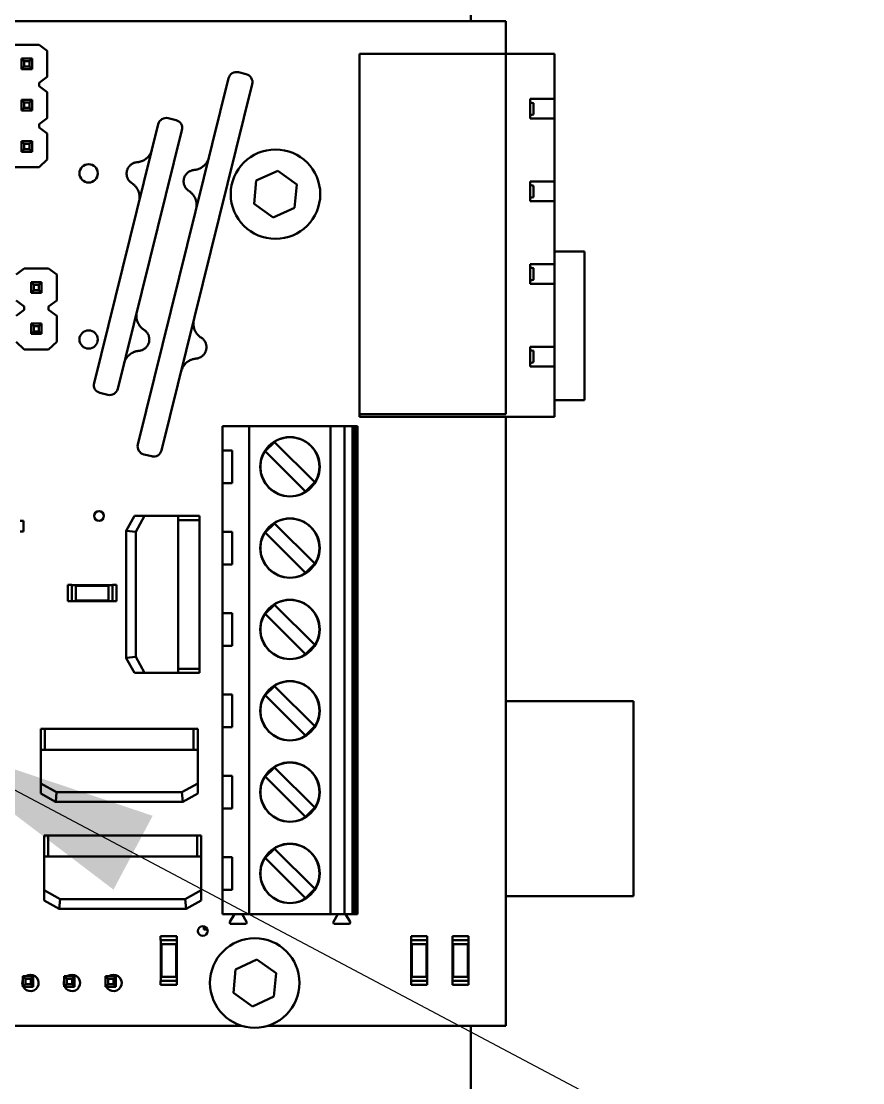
# Model space of a CAD drawing. Header units: millimetres. Extents: x 0 to 2625, y 0 to 1856.
# Drawn here: x 744.4 to 796.1, y 909.2 to 974.4 of the extents above; entities that cross this region are included whole.
import ezdxf

# ---------------------------------------------------------------- set-up
doc = ezdxf.new("R2010")
doc.units = ezdxf.units.MM
doc.header["$LTSCALE"] = 6.25
doc.layers.add('Symbol (ISO)', color=7, linetype='Continuous', lineweight=25)
doc.layers.add('Visible (ISO)', color=7, linetype='Continuous', lineweight=50)
doc.styles.add('Note Text (ISO)', font='tahoma.ttf')
doc.dimstyles.new('Default - Method 1b (ISO)$7', dxfattribs={"dimscale": 6.25, "dimtxt": 3.5, "dimasz": 2.5, "dimexe": 3.175, "dimexo": 0, "dimgap": 0.762, "dimtad": 1, "dimtoh": 1, "dimrnd": 1e-08, "dimtxsty": 'Note Text (ISO)', "dimcen": 0.09, "dimdle": 10, "dimclrd": 256, "dimclre": 256, "dimclrt": 256, "dimazin": 2, "dimtfac": 1, "dimtmove": 0, "dimatfit": 3, "dimfxl": 1, "dimtolj": 1, "dimlwd": -1, "dimlwe": -1, "dimarcsym": 0})

msp = doc.modelspace()

# ---------------------------------------------------------------- linework, layer by layer
at = {"layer": 'Visible (ISO)'}
for p, q in [((772.039, 974.42), (772.039, 986.288)), ((774.194, 974.42), (670.339, 974.42)), ((774.194, 972.42), (774.194, 974.42)), ((744.005, 972.969), (745.505, 972.969)), ((745.505, 972.969), (746.005, 972.599)), ((746.005, 972.599), (746.005, 970.999)), ((745.075, 972.119), (744.435, 972.119)), ((744.435, 972.119), (744.435, 971.479)), ((744.435, 972.119), (744.595, 971.959)), ((744.595, 971.959), (744.595, 971.639)), ((744.915, 971.959), (744.595, 971.959)), ((744.915, 971.959), (745.075, 972.119)), ((744.915, 971.959), (744.915, 971.639)), ((745.075, 972.119), (745.075, 971.479)), ((774.194, 972.42), (765.194, 972.42)), ((765.194, 972.42), (765.194, 950.26)), ((774.194, 950.26), (774.194, 972.42)), ((777.194, 972.42), (774.194, 972.42)), ((777.194, 969.64), (777.194, 972.42)), ((744.595, 971.639), (744.435, 971.479)), ((745.075, 971.479), (744.435, 971.479)), ((744.915, 971.639), (744.595, 971.639)), ((745.075, 971.479), (744.915, 971.639)), ((757.758, 971.281), (758.243, 971.161)), ((746.005, 970.999), (745.505, 970.629)), ((745.505, 970.629), (745.505, 970.429)), ((751.579, 948.395), (757.152, 970.916)), ((758.609, 970.556), (753.035, 948.035)), ((745.505, 970.429), (746.005, 970.059)), ((746.005, 970.059), (746.005, 968.459)), ((745.075, 969.579), (744.435, 969.579)), ((744.435, 969.579), (744.435, 968.939)), ((744.435, 969.579), (744.595, 969.419)), ((744.595, 969.419), (744.595, 969.099)), ((744.915, 969.419), (744.595, 969.419)), ((744.915, 969.419), (745.075, 969.579)), ((744.915, 969.419), (744.915, 969.099)), ((745.075, 969.579), (745.075, 968.939)), ((775.694, 969.64), (775.694, 968.44)), ((777.194, 969.64), (775.694, 969.64)), ((775.894, 969.39), (775.694, 969.433)), ((775.894, 969.39), (775.894, 968.69)), ((777.194, 969.64), (777.194, 968.44)), ((744.595, 969.099), (744.435, 968.939)), ((745.075, 968.939), (744.435, 968.939)), ((744.915, 969.099), (744.595, 969.099)), ((745.075, 968.939), (744.915, 969.099)), ((775.694, 968.647), (775.894, 968.69)), ((746.005, 968.459), (745.505, 968.089)), ((745.505, 968.089), (745.505, 967.889)), ((746.005, 967.519), (745.505, 967.889)), ((748.885, 952.176), (752.833, 968.094)), ((753.439, 968.458), (753.924, 968.338)), ((775.694, 968.44), (777.194, 968.44)), ((777.194, 964.56), (777.194, 968.44)), ((746.005, 965.919), (746.005, 967.519)), ((754.289, 967.732), (750.341, 951.815)), ((745.075, 967.039), (744.435, 967.039)), ((744.435, 967.039), (744.435, 966.399)), ((744.435, 967.039), (744.595, 966.879)), ((744.595, 966.879), (744.595, 966.559)), ((744.915, 966.879), (744.595, 966.879)), ((744.915, 966.879), (745.075, 967.039)), ((744.915, 966.879), (744.915, 966.559)), ((745.075, 967.039), (745.075, 966.399)), ((744.595, 966.559), (744.435, 966.399)), ((745.075, 966.399), (744.435, 966.399)), ((744.915, 966.559), (744.595, 966.559)), ((745.075, 966.399), (744.915, 966.559)), ((745.505, 965.449), (746.005, 965.919)), ((744.005, 965.449), (745.505, 965.449)), ((758.728, 963.185), (758.861, 964.622)), ((758.861, 964.622), (760.173, 965.225)), ((760.173, 965.225), (761.351, 964.39)), ((761.351, 964.39), (761.217, 962.953)), ((775.694, 964.56), (775.694, 963.36)), ((777.194, 964.56), (775.694, 964.56)), ((775.894, 964.31), (775.694, 964.353)), ((775.894, 964.31), (775.894, 963.61)), ((777.194, 964.56), (777.194, 963.36)), ((775.694, 963.567), (775.894, 963.61)), ((775.694, 963.36), (777.194, 963.36)), ((777.194, 959.48), (777.194, 963.36)), ((759.905, 962.35), (758.728, 963.185)), ((761.217, 962.953), (759.905, 962.35)), ((777.194, 960.267), (779.039, 960.267)), ((779.039, 960.267), (779.039, 951.123)), ((775.694, 959.48), (775.694, 958.28)), ((777.194, 959.48), (775.694, 959.48)), ((777.194, 959.48), (777.194, 958.28)), ((744.091, 958.852), (744.591, 959.222)), ((744.591, 959.222), (746.091, 959.222)), ((746.091, 959.222), (746.591, 958.852)), ((746.591, 958.852), (746.591, 957.252)), ((775.894, 959.23), (775.694, 959.273)), ((775.894, 959.23), (775.894, 958.53)), ((745.661, 958.372), (745.021, 958.372)), ((745.021, 958.372), (745.181, 958.212)), ((745.021, 958.372), (745.021, 957.732)), ((745.501, 958.212), (745.181, 958.212)), ((745.181, 958.212), (745.181, 957.892)), ((745.501, 958.212), (745.661, 958.372)), ((745.501, 958.212), (745.501, 957.892)), ((745.661, 958.372), (745.661, 957.732)), ((775.694, 958.487), (775.894, 958.53)), ((775.694, 958.28), (777.194, 958.28)), ((777.194, 954.4), (777.194, 958.28)), ((745.181, 957.892), (745.021, 957.732)), ((745.661, 957.732), (745.021, 957.732)), ((745.501, 957.892), (745.181, 957.892)), ((745.661, 957.732), (745.501, 957.892)), ((744.591, 956.882), (744.091, 957.252)), ((744.591, 956.882), (744.591, 956.682)), ((746.591, 957.252), (746.091, 956.882)), ((746.091, 956.882), (746.091, 956.682)), ((744.091, 956.312), (744.591, 956.682)), ((746.591, 956.312), (746.091, 956.682)), ((746.591, 954.712), (746.591, 956.312)), ((745.021, 955.832), (745.181, 955.672)), ((745.021, 955.832), (745.021, 955.192)), ((745.661, 955.832), (745.021, 955.832)), ((745.181, 955.672), (745.181, 955.352)), ((745.501, 955.672), (745.181, 955.672)), ((745.501, 955.672), (745.661, 955.832)), ((745.501, 955.672), (745.501, 955.352)), ((745.661, 955.832), (745.661, 955.192)), ((745.181, 955.352), (745.021, 955.192)), ((745.661, 955.192), (745.021, 955.192)), ((745.501, 955.352), (745.181, 955.352)), ((745.661, 955.192), (745.501, 955.352)), ((744.591, 954.242), (744.091, 954.712)), ((744.591, 954.242), (746.091, 954.242)), ((746.091, 954.242), (746.591, 954.712)), ((775.694, 954.4), (775.694, 953.2)), ((777.194, 954.4), (775.694, 954.4)), ((775.894, 954.15), (775.694, 954.193)), ((777.194, 954.4), (777.194, 953.2)), ((775.894, 954.15), (775.894, 953.45)), ((775.694, 953.407), (775.894, 953.45)), ((775.694, 953.2), (777.194, 953.2)), ((777.194, 950.1), (777.194, 953.2)), ((749.735, 951.45), (749.25, 951.57)), ((777.194, 951.123), (779.039, 951.123)), ((765.194, 950.26), (774.194, 950.26)), ((765.194, 950.26), (765.194, 950.1)), ((777.194, 950.1), (765.194, 950.1)), ((774.194, 912.655), (774.194, 950.1)), ((756.779, 949.528), (758.428, 949.528)), ((756.779, 949.528), (756.779, 948.028)), ((763.428, 949.528), (758.428, 949.528)), ((758.428, 949.528), (758.428, 919.528)), ((763.428, 949.528), (763.428, 919.528)), ((763.428, 949.528), (764.279, 949.528)), ((764.279, 949.528), (764.279, 919.528)), ((764.279, 949.528), (764.778, 949.528)), ((764.778, 949.528), (764.87, 949.528)), ((764.778, 949.528), (764.778, 919.528)), ((764.87, 949.528), (764.954, 949.528)), ((764.87, 949.528), (764.87, 919.528)), ((764.954, 949.528), (764.954, 919.528)), ((764.954, 949.528), (765.023, 949.528)), ((765.023, 949.528), (765.061, 949.528)), ((765.023, 949.528), (765.023, 919.528)), ((765.061, 949.528), (765.061, 919.528)), ((765.061, 949.528), (765.077, 949.528)), ((765.077, 949.528), (765.077, 919.528)), ((759.974, 948.548), (759.409, 947.982)), ((762.449, 946.073), (759.974, 948.548)), ((752.43, 947.67), (751.944, 947.79)), ((756.779, 948.028), (756.779, 946.028)), ((756.779, 948.028), (757.379, 948.028)), ((757.379, 948.028), (757.379, 946.028)), ((759.409, 947.982), (761.883, 945.507)), ((757.379, 946.028), (756.779, 946.028)), ((756.779, 946.028), (756.779, 943.028)), ((761.883, 945.507), (762.449, 946.073)), ((750.858, 943.09), (751.366, 944.006)), ((751.366, 944.006), (751.993, 944.006)), ((751.993, 944.006), (751.451, 943.027)), ((754.058, 944.006), (751.993, 944.006)), ((754.058, 944.006), (754.058, 943.752)), ((755.358, 944.006), (754.058, 944.006)), ((754.058, 943.752), (754.058, 934.608)), ((755.358, 943.752), (754.058, 943.752)), ((755.358, 943.752), (755.358, 944.006)), ((755.358, 943.752), (755.358, 934.608)), ((744.544, 943.707), (744.344, 943.707)), ((744.544, 943.057), (744.544, 943.707)), ((750.858, 943.084), (750.858, 943.09)), ((750.858, 935.276), (750.858, 943.084)), ((751.451, 943.027), (750.858, 943.084)), ((759.974, 943.548), (759.409, 942.982)), ((762.449, 941.073), (759.974, 943.548)), ((744.344, 943.057), (744.544, 943.057)), ((751.451, 943.027), (751.451, 935.333)), ((756.779, 943.028), (757.379, 943.028)), ((756.779, 943.028), (756.779, 941.028)), ((757.379, 943.028), (757.379, 941.028)), ((759.409, 942.982), (761.883, 940.507)), ((757.379, 941.028), (756.779, 941.028)), ((756.779, 941.028), (756.779, 938.028)), ((761.883, 940.507), (762.449, 941.073)), ((747.27, 939.761), (747.27, 938.766)), ((747.27, 939.761), (747.52, 939.761)), ((747.52, 938.766), (747.52, 939.761)), ((747.52, 939.753), (750.02, 939.753)), ((748.52, 939.713), (747.77, 939.713)), ((747.77, 938.813), (747.77, 939.713)), ((748.52, 939.713), (749.02, 939.713)), ((749.77, 939.713), (749.02, 939.713)), ((749.77, 938.813), (749.77, 939.713)), ((750.02, 939.761), (750.02, 938.766)), ((750.02, 939.761), (750.27, 939.761)), ((750.27, 938.766), (750.27, 939.761)), ((747.27, 938.766), (747.52, 938.766)), ((747.52, 938.773), (750.02, 938.773)), ((748.52, 938.813), (747.77, 938.813)), ((748.52, 938.813), (749.02, 938.813)), ((749.77, 938.813), (749.02, 938.813)), ((750.02, 938.766), (750.27, 938.766)), ((759.974, 938.548), (759.409, 937.982)), ((762.449, 936.073), (759.974, 938.548)), ((756.779, 938.028), (757.379, 938.028)), ((756.779, 938.028), (756.779, 936.028)), ((757.379, 938.028), (757.379, 936.028)), ((759.409, 937.982), (761.883, 935.507)), ((757.379, 936.028), (756.779, 936.028)), ((756.779, 936.028), (756.779, 933.028)), ((761.883, 935.507), (762.449, 936.073)), ((751.451, 935.333), (750.858, 935.276)), ((750.858, 935.271), (750.858, 935.276)), ((751.366, 934.354), (750.858, 935.271)), ((751.451, 935.333), (751.993, 934.354)), ((754.058, 934.608), (755.358, 934.608)), ((754.058, 934.608), (754.058, 934.354)), ((755.358, 934.608), (755.358, 934.354)), ((751.993, 934.354), (751.366, 934.354)), ((754.058, 934.354), (751.993, 934.354)), ((754.058, 934.354), (755.358, 934.354)), ((759.974, 933.548), (759.409, 932.982)), ((762.449, 931.073), (759.974, 933.548)), ((756.779, 933.028), (757.379, 933.028)), ((756.779, 933.028), (756.779, 931.028)), ((757.379, 933.028), (757.379, 931.028)), ((759.409, 932.982), (761.883, 930.507)), ((782.039, 932.623), (774.194, 932.623)), ((782.039, 932.623), (782.039, 920.623)), ((745.863, 930.924), (745.609, 930.924)), ((745.609, 930.924), (745.609, 929.624)), ((745.863, 930.924), (755.007, 930.924)), ((745.863, 930.924), (745.863, 929.624)), ((755.007, 930.924), (755.261, 930.924)), ((755.007, 929.624), (755.007, 930.924)), ((755.261, 929.624), (755.261, 930.924)), ((757.379, 931.028), (756.779, 931.028)), ((756.779, 931.028), (756.779, 928.028)), ((761.883, 930.507), (762.449, 931.073)), ((745.609, 929.624), (745.863, 929.624)), ((745.609, 929.624), (745.609, 927.559)), ((745.863, 929.624), (755.007, 929.624)), ((755.007, 929.624), (755.261, 929.624)), ((755.261, 929.624), (755.261, 927.559)), ((759.974, 928.548), (759.409, 927.982)), ((762.449, 926.073), (759.974, 928.548)), ((745.609, 927.559), (746.588, 927.017)), ((745.609, 926.932), (745.609, 927.559)), ((754.282, 927.017), (755.261, 927.559)), ((755.261, 927.559), (755.261, 926.932)), ((756.779, 928.028), (757.379, 928.028)), ((756.779, 928.028), (756.779, 926.028)), ((757.379, 928.028), (757.379, 926.028)), ((759.409, 927.982), (761.883, 925.507)), ((746.526, 926.424), (745.609, 926.932)), ((746.588, 927.017), (746.531, 926.424)), ((746.588, 927.017), (754.282, 927.017)), ((754.282, 927.017), (754.339, 926.424)), ((755.261, 926.932), (754.345, 926.424)), ((746.531, 926.424), (746.526, 926.424)), ((754.339, 926.424), (746.531, 926.424)), ((754.345, 926.424), (754.339, 926.424)), ((757.379, 926.028), (756.779, 926.028)), ((756.779, 926.028), (756.779, 923.028)), ((761.883, 925.507), (762.449, 926.073)), ((746.073, 924.359), (745.819, 924.359)), ((745.819, 924.359), (745.819, 923.059)), ((746.073, 924.359), (755.217, 924.359)), ((746.073, 924.359), (746.073, 923.059)), ((755.217, 923.059), (755.217, 924.359)), ((755.217, 924.359), (755.471, 924.359)), ((755.471, 923.059), (755.471, 924.359)), ((759.974, 923.548), (759.409, 922.982)), ((762.449, 921.073), (759.974, 923.548)), ((745.819, 923.059), (746.073, 923.059)), ((745.819, 923.059), (745.819, 920.995)), ((746.073, 923.059), (755.217, 923.059)), ((755.217, 923.059), (755.471, 923.059)), ((755.471, 923.059), (755.471, 920.995)), ((756.779, 923.028), (757.379, 923.028)), ((756.779, 923.028), (756.779, 921.028)), ((757.379, 923.028), (757.379, 921.028)), ((759.409, 922.982), (761.883, 920.507)), ((745.819, 920.995), (746.798, 920.452)), ((745.819, 920.367), (745.819, 920.995)), ((754.492, 920.452), (755.471, 920.995)), ((755.471, 920.995), (755.471, 920.367)), ((757.379, 921.028), (756.779, 921.028)), ((756.779, 921.028), (756.779, 919.528)), ((761.883, 920.507), (762.449, 921.073)), ((746.736, 919.859), (745.819, 920.367)), ((746.798, 920.452), (746.742, 919.859)), ((746.798, 920.452), (754.492, 920.452)), ((754.492, 920.452), (754.549, 919.859)), ((755.471, 920.367), (754.555, 919.859)), ((782.039, 920.623), (774.194, 920.623)), ((746.742, 919.859), (746.736, 919.859)), ((754.549, 919.859), (746.742, 919.859)), ((754.555, 919.859), (754.549, 919.859)), ((756.779, 919.528), (758.428, 919.528)), ((757.239, 919.052), (757.224, 919.006)), ((757.224, 919.006), (757.239, 918.968)), ((757.239, 919.052), (757.515, 919.528)), ((757.239, 918.968), (757.262, 918.937)), ((757.262, 918.937), (757.308, 918.929)), ((758.19, 918.929), (757.308, 918.929)), ((758.259, 919.052), (757.983, 919.528)), ((758.19, 918.929), (758.228, 918.937)), ((758.228, 918.937), (758.259, 918.968)), ((758.274, 919.006), (758.259, 919.052)), ((758.259, 918.968), (758.274, 919.006)), ((763.428, 919.528), (758.428, 919.528)), ((763.428, 919.528), (764.279, 919.528)), ((763.597, 919.052), (763.581, 919.006)), ((763.581, 919.006), (763.597, 918.968)), ((763.873, 919.528), (763.597, 919.052)), ((763.597, 918.968), (763.627, 918.937)), ((763.627, 918.937), (763.666, 918.929)), ((763.666, 918.929), (764.555, 918.929)), ((764.279, 919.528), (764.778, 919.528)), ((764.624, 919.052), (764.341, 919.528)), ((764.555, 918.929), (764.594, 918.937)), ((764.594, 918.937), (764.624, 918.968)), ((764.632, 919.006), (764.624, 919.052)), ((764.624, 918.968), (764.632, 919.006)), ((764.778, 919.528), (764.87, 919.528)), ((764.87, 919.528), (764.954, 919.528)), ((764.954, 919.528), (765.023, 919.528)), ((765.023, 919.528), (765.061, 919.528)), ((765.061, 919.528), (765.077, 919.528)), ((755.637, 918.777), (755.637, 918.583)), ((755.637, 918.777), (755.637, 918.583)), ((755.766, 918.713), (755.637, 918.583)), ((755.637, 918.583), (755.856, 918.583)), ((755.637, 918.583), (755.637, 918.583)), ((753.973, 918.169), (752.978, 918.169)), ((752.978, 918.169), (752.978, 917.919)), ((752.978, 917.919), (753.973, 917.919)), ((752.986, 917.919), (752.986, 915.419)), ((753.026, 917.669), (753.926, 917.669)), ((753.026, 916.919), (753.026, 917.669)), ((753.926, 916.919), (753.926, 917.669)), ((753.966, 917.919), (753.966, 915.419)), ((753.973, 918.169), (753.973, 917.919)), ((769.367, 918.169), (768.372, 918.169)), ((768.372, 918.169), (768.372, 917.919)), ((768.372, 917.919), (769.367, 917.919)), ((768.38, 917.919), (768.38, 915.419)), ((768.42, 917.669), (769.32, 917.669)), ((768.42, 916.919), (768.42, 917.669)), ((769.32, 916.919), (769.32, 917.669)), ((769.36, 917.919), (769.36, 915.419)), ((769.367, 918.169), (769.367, 917.919)), ((771.909, 918.169), (770.914, 918.169)), ((770.914, 918.169), (770.914, 917.919)), ((770.914, 917.919), (771.909, 917.919)), ((770.922, 917.919), (770.922, 915.419)), ((770.962, 917.669), (771.862, 917.669)), ((770.962, 916.919), (770.962, 917.669)), ((771.862, 916.919), (771.862, 917.669)), ((771.902, 917.919), (771.902, 915.419)), ((771.909, 918.169), (771.909, 917.919)), ((753.026, 916.919), (753.026, 916.419)), ((753.026, 915.669), (753.026, 916.419)), ((753.926, 916.919), (753.926, 916.419)), ((753.926, 915.669), (753.926, 916.419)), ((757.585, 916.126), (758.897, 916.729)), ((758.897, 916.729), (760.074, 915.894)), ((768.42, 916.919), (768.42, 916.419)), ((768.42, 915.669), (768.42, 916.419)), ((769.32, 916.919), (769.32, 916.419)), ((769.32, 915.669), (769.32, 916.419)), ((770.962, 916.919), (770.962, 916.419)), ((770.962, 915.669), (770.962, 916.419)), ((771.862, 916.919), (771.862, 916.419)), ((771.862, 915.669), (771.862, 916.419)), ((744.514, 915.703), (745.154, 915.703)), ((744.514, 915.063), (744.514, 915.703)), ((744.674, 915.543), (744.514, 915.703)), ((745.154, 915.703), (744.994, 915.543)), ((745.154, 915.063), (745.154, 915.703)), ((747.054, 915.703), (747.694, 915.703)), ((747.054, 915.063), (747.054, 915.703)), ((747.214, 915.543), (747.054, 915.703)), ((747.694, 915.703), (747.534, 915.543)), ((747.694, 915.063), (747.694, 915.703)), ((749.594, 915.703), (750.234, 915.703)), ((749.754, 915.543), (749.594, 915.703)), ((749.594, 915.063), (749.594, 915.703)), ((750.234, 915.703), (750.074, 915.543)), ((750.234, 915.063), (750.234, 915.703)), ((753.026, 915.669), (753.926, 915.669)), ((757.451, 914.689), (757.585, 916.126)), ((760.074, 915.894), (759.941, 914.457)), ((768.42, 915.669), (769.32, 915.669)), ((770.962, 915.669), (771.862, 915.669)), ((744.514, 915.063), (744.674, 915.223)), ((744.514, 915.063), (745.154, 915.063)), ((744.674, 915.543), (744.994, 915.543)), ((744.674, 915.223), (744.674, 915.543)), ((744.674, 915.223), (744.994, 915.223)), ((744.994, 915.223), (744.994, 915.543)), ((744.994, 915.223), (745.154, 915.063)), ((747.054, 915.063), (747.214, 915.223)), ((747.054, 915.063), (747.694, 915.063)), ((747.214, 915.543), (747.534, 915.543)), ((747.214, 915.223), (747.214, 915.543)), ((747.214, 915.223), (747.534, 915.223)), ((747.534, 915.223), (747.534, 915.543)), ((747.534, 915.223), (747.694, 915.063)), ((749.594, 915.063), (749.754, 915.223)), ((749.594, 915.063), (750.234, 915.063)), ((749.754, 915.543), (750.074, 915.543)), ((749.754, 915.223), (749.754, 915.543)), ((749.754, 915.223), (750.074, 915.223)), ((750.074, 915.223), (750.074, 915.543)), ((750.074, 915.223), (750.234, 915.063)), ((753.973, 915.419), (752.978, 915.419)), ((752.978, 915.419), (752.978, 915.169)), ((752.978, 915.169), (753.973, 915.169)), ((753.973, 915.419), (753.973, 915.169)), ((769.367, 915.419), (768.372, 915.419)), ((768.372, 915.419), (768.372, 915.169)), ((768.372, 915.169), (769.367, 915.169)), ((769.367, 915.419), (769.367, 915.169)), ((771.909, 915.419), (770.914, 915.419)), ((770.914, 915.419), (770.914, 915.169)), ((770.914, 915.169), (771.909, 915.169)), ((771.909, 915.419), (771.909, 915.169)), ((758.629, 913.854), (757.451, 914.689)), ((759.941, 914.457), (758.629, 913.854)), ((670.339, 912.655), (757.98, 912.655)), ((759.546, 912.655), (774.194, 912.655)), ((772.039, 841.288), (772.039, 912.655))]:
    msp.add_line(p, q, dxfattribs=at)
for centre, radius in [((760.039, 963.788), 2.75), ((748.553, 965.064), 0.562), ((748.553, 954.854), 0.562), ((760.929, 947.028), 1.825), ((760.929, 947.028), 1.82), ((749.191, 944.006), 0.301), ((760.929, 942.028), 1.825), ((760.929, 942.028), 1.82), ((760.929, 937.028), 1.825), ((760.929, 937.028), 1.82), ((760.929, 932.028), 1.825), ((760.929, 932.028), 1.82), ((760.929, 927.028), 1.825), ((760.929, 927.028), 1.82), ((760.929, 922.028), 1.825), ((760.929, 922.028), 1.82), ((755.572, 918.482), 0.301), ((758.763, 915.292), 2.75)]:
    msp.add_circle(centre, radius, dxfattribs=at)
for centre, radius, start, end in [((757.638, 970.796), 0.5, 76.09987, 166.09987), ((758.123, 970.676), 0.5, 346.09987, 76.09987), ((753.318, 967.973), 0.5, 76.06931, 166.06931), ((753.804, 967.853), 0.5, 346.06931, 76.06931), ((749.37, 952.056), 0.5, 166.06931, 256.06931), ((749.855, 951.935), 0.5, 256.06931, 346.06931), ((752.065, 948.275), 0.5, 166.09987, 256.09987), ((752.55, 948.155), 0.5, 256.09987, 346.09987), ((744.98, 915.292), 0.502, 207.0981, 125.08915), ((747.532, 915.292), 0.502, 207.0981, 125.08915), ((750.085, 915.292), 0.502, 207.0981, 125.08915), ((744.98, 915.292), 0.502, 157.92099, 202.07901), ((747.532, 915.292), 0.502, 162.06111, 197.93889), ((750.085, 915.292), 0.502, 167.44947, 192.55053)]:
    msp.add_arc(centre, radius, start, end, dxfattribs=at)
for points, knots in [([(751.54, 965.754), (751.565, 965.756), (751.59, 965.759), (751.614, 965.763), (751.639, 965.767), (751.663, 965.771), (751.686, 965.777), (751.692, 965.778), (751.698, 965.78), (751.704, 965.781), (751.722, 965.786), (751.74, 965.791), (751.757, 965.796), (751.781, 965.804), (751.804, 965.812), (751.826, 965.821), (751.848, 965.829), (751.869, 965.838), (751.889, 965.848), (751.913, 965.859), (751.936, 965.871), (751.958, 965.884), (751.978, 965.895), (751.997, 965.907), (752.015, 965.919), (752.024, 965.925), (752.033, 965.932), (752.042, 965.938), (752.051, 965.944), (752.06, 965.951), (752.068, 965.957), (752.087, 965.972), (752.106, 965.987), (752.123, 966.003), (752.132, 966.01), (752.141, 966.018), (752.149, 966.026), (752.151, 966.028), (752.153, 966.03), (752.155, 966.032), (752.162, 966.038), (752.168, 966.044), (752.174, 966.05), (752.209, 966.085), (752.24, 966.121), (752.268, 966.159), (752.294, 966.194), (752.318, 966.23), (752.339, 966.267), (752.349, 966.284), (752.358, 966.301), (752.367, 966.319), (752.402, 966.389), (752.428, 966.462), (752.447, 966.537)], [0, 0, 0, 0, 0.0432484, 0.0432484, 0.0432484, 0.0880122, 0.0880122, 0.0880122, 0.0996271, 0.0996271, 0.0996271, 0.1344717, 0.1344717, 0.1344717, 0.1827879, 0.1827879, 0.1827879, 0.2298965, 0.2298965, 0.2298965, 0.2855473, 0.2855473, 0.2855473, 0.3359687, 0.3359687, 0.3359687, 0.3611793, 0.3611793, 0.3611793, 0.38639, 0.38639, 0.38639, 0.4431395, 0.4431395, 0.4431395, 0.4715143, 0.4715143, 0.4715143, 0.4783471, 0.4783471, 0.4783471, 0.4998891, 0.4998891, 0.4998891, 0.6227776, 0.6227776, 0.6227776, 0.7362641, 0.7362641, 0.7362641, 0.7894622, 0.7894622, 0.7894622, 1, 1, 1, 1]), ([(755.044, 965.276), (755.069, 965.278), (755.094, 965.281), (755.118, 965.284), (755.142, 965.288), (755.166, 965.293), (755.19, 965.298), (755.196, 965.3), (755.202, 965.301), (755.208, 965.303), (755.226, 965.307), (755.244, 965.312), (755.261, 965.318), (755.285, 965.325), (755.308, 965.333), (755.33, 965.342), (755.352, 965.351), (755.373, 965.36), (755.393, 965.37), (755.417, 965.381), (755.44, 965.393), (755.461, 965.406), (755.481, 965.417), (755.5, 965.429), (755.519, 965.441), (755.528, 965.447), (755.537, 965.453), (755.546, 965.46), (755.555, 965.466), (755.563, 965.473), (755.572, 965.479), (755.591, 965.494), (755.61, 965.509), (755.627, 965.524), (755.636, 965.532), (755.644, 965.54), (755.653, 965.548), (755.655, 965.55), (755.657, 965.552), (755.659, 965.554), (755.665, 965.56), (755.671, 965.566), (755.678, 965.572), (755.712, 965.607), (755.743, 965.643), (755.772, 965.681), (755.798, 965.716), (755.821, 965.752), (755.842, 965.789), (755.852, 965.806), (755.861, 965.823), (755.87, 965.841), (755.905, 965.911), (755.932, 965.984), (755.95, 966.059)], [0, 0, 0, 0, 0.0432484, 0.0432484, 0.0432484, 0.0880122, 0.0880122, 0.0880122, 0.0996271, 0.0996271, 0.0996271, 0.1344717, 0.1344717, 0.1344717, 0.1827879, 0.1827879, 0.1827879, 0.2298965, 0.2298965, 0.2298965, 0.2855473, 0.2855473, 0.2855473, 0.3359687, 0.3359687, 0.3359687, 0.3611793, 0.3611793, 0.3611793, 0.38639, 0.38639, 0.38639, 0.4431395, 0.4431395, 0.4431395, 0.4715143, 0.4715143, 0.4715143, 0.4783471, 0.4783471, 0.4783471, 0.4998891, 0.4998891, 0.4998891, 0.6227776, 0.6227776, 0.6227776, 0.7362641, 0.7362641, 0.7362641, 0.7894622, 0.7894622, 0.7894622, 1, 1, 1, 1]), ([(750.971, 964.725), (750.958, 964.749), (750.934, 964.8), (750.908, 964.881), (750.892, 964.966), (750.887, 965.052), (750.892, 965.138), (750.907, 965.223), (750.933, 965.306), (750.969, 965.384), (751.014, 965.458), (751.068, 965.526), (751.129, 965.586), (751.174, 965.619), (751.196, 965.635)], [0.0038699, 0.0038699, 0.0038699, 0.0038699, 0.0833956, 0.1667572, 0.2500917, 0.3334058, 0.4167063, 0.5, 0.5832937, 0.6665942, 0.7499083, 0.8332428, 0.9166044, 0.9961301, 0.9961301, 0.9961301, 0.9961301]), ([(751.2, 965.637), (751.22, 965.651), (751.241, 965.663), (751.262, 965.674), (751.283, 965.686), (751.305, 965.696), (751.328, 965.705), (751.35, 965.714), (751.373, 965.722), (751.397, 965.729), (751.42, 965.735), (751.444, 965.741), (751.468, 965.745), (751.49, 965.749), (751.512, 965.752), (751.535, 965.754)], [0, 0, 0, 0, 0.1988549, 0.1988549, 0.1988549, 0.3982697, 0.3982697, 0.3982697, 0.5982571, 0.5982571, 0.5982571, 0.7988297, 0.7988297, 0.7988297, 0.9852492, 0.9852492, 0.9852492, 0.9852492]), ([(754.704, 965.158), (754.724, 965.172), (754.744, 965.184), (754.766, 965.196), (754.787, 965.207), (754.809, 965.217), (754.832, 965.226), (754.854, 965.235), (754.877, 965.243), (754.9, 965.25), (754.924, 965.257), (754.948, 965.262), (754.972, 965.267), (754.994, 965.271), (755.016, 965.273), (755.039, 965.275)], [0, 0, 0, 0, 0.1988549, 0.1988549, 0.1988549, 0.3982697, 0.3982697, 0.3982697, 0.5982571, 0.5982571, 0.5982571, 0.7988297, 0.7988297, 0.7988297, 0.9852492, 0.9852492, 0.9852492, 0.9852492]), ([(751.214, 964.461), (751.195, 964.473), (751.177, 964.486), (751.159, 964.5), (751.14, 964.515), (751.121, 964.531), (751.104, 964.548), (751.086, 964.565), (751.07, 964.583), (751.054, 964.601), (751.038, 964.62), (751.024, 964.639), (751.01, 964.659), (750.996, 964.679), (750.984, 964.7), (750.972, 964.721)], [0.0147508, 0.0147508, 0.0147508, 0.0147508, 0.2011703, 0.2011703, 0.2011703, 0.4017429, 0.4017429, 0.4017429, 0.6017303, 0.6017303, 0.6017303, 0.8011451, 0.8011451, 0.8011451, 1, 1, 1, 1]), ([(754.475, 964.246), (754.463, 964.27), (754.438, 964.321), (754.413, 964.402), (754.396, 964.487), (754.391, 964.573), (754.396, 964.659), (754.411, 964.744), (754.437, 964.827), (754.473, 964.906), (754.518, 964.979), (754.572, 965.047), (754.633, 965.107), (754.678, 965.14), (754.7, 965.156)], [0.0038699, 0.0038699, 0.0038699, 0.0038699, 0.0833956, 0.1667572, 0.2500917, 0.3334058, 0.4167063, 0.5, 0.5832937, 0.6665942, 0.7499083, 0.8332428, 0.9166044, 0.9961301, 0.9961301, 0.9961301, 0.9961301]), ([(751.658, 963.357), (751.665, 963.386), (751.671, 963.416), (751.675, 963.445), (751.679, 963.477), (751.683, 963.509), (751.684, 963.541), (751.686, 963.571), (751.686, 963.6), (751.685, 963.63), (751.684, 963.657), (751.682, 963.684), (751.68, 963.711), (751.677, 963.734), (751.673, 963.758), (751.669, 963.782), (751.665, 963.803), (751.661, 963.825), (751.656, 963.846), (751.651, 963.864), (751.646, 963.882), (751.641, 963.9), (751.625, 963.952), (751.605, 964.004), (751.579, 964.056), (751.557, 964.101), (751.531, 964.145), (751.5, 964.189), (751.483, 964.214), (751.464, 964.238), (751.444, 964.262), (751.424, 964.285), (751.404, 964.308), (751.381, 964.33), (751.36, 964.35), (751.337, 964.371), (751.313, 964.391), (751.283, 964.414), (751.252, 964.437), (751.219, 964.458)], [0.0137177, 0.0137177, 0.0137177, 0.0137177, 0.095279, 0.095279, 0.095279, 0.1826063, 0.1826063, 0.1826063, 0.2619849, 0.2619849, 0.2619849, 0.333419, 0.333419, 0.333419, 0.3969141, 0.3969141, 0.3969141, 0.4524786, 0.4524786, 0.4524786, 0.5001253, 0.5001253, 0.5001253, 0.6341662, 0.6341662, 0.6341662, 0.7500723, 0.7500723, 0.7500723, 0.814327, 0.814327, 0.814327, 0.8750948, 0.8750948, 0.8750948, 0.9318928, 0.9318928, 0.9318928, 1, 1, 1, 1]), ([(754.719, 963.982), (754.7, 963.994), (754.681, 964.008), (754.663, 964.021), (754.644, 964.036), (754.626, 964.052), (754.608, 964.069), (754.591, 964.086), (754.574, 964.104), (754.558, 964.122), (754.543, 964.141), (754.528, 964.16), (754.514, 964.18), (754.501, 964.2), (754.488, 964.221), (754.477, 964.242)], [0.0147508, 0.0147508, 0.0147508, 0.0147508, 0.2011703, 0.2011703, 0.2011703, 0.4017429, 0.4017429, 0.4017429, 0.6017303, 0.6017303, 0.6017303, 0.8011451, 0.8011451, 0.8011451, 1, 1, 1, 1]), ([(755.163, 962.879), (755.17, 962.908), (755.176, 962.937), (755.18, 962.967), (755.185, 962.999), (755.188, 963.031), (755.189, 963.063), (755.191, 963.092), (755.191, 963.122), (755.19, 963.152), (755.189, 963.178), (755.187, 963.205), (755.185, 963.232), (755.182, 963.256), (755.178, 963.28), (755.174, 963.304), (755.17, 963.325), (755.166, 963.346), (755.161, 963.367), (755.156, 963.385), (755.151, 963.404), (755.146, 963.422), (755.13, 963.473), (755.11, 963.525), (755.084, 963.577), (755.062, 963.622), (755.036, 963.667), (755.005, 963.711), (754.987, 963.735), (754.969, 963.76), (754.948, 963.784), (754.929, 963.807), (754.908, 963.829), (754.886, 963.851), (754.864, 963.872), (754.842, 963.892), (754.817, 963.912), (754.788, 963.936), (754.756, 963.959), (754.723, 963.979)], [0.0137177, 0.0137177, 0.0137177, 0.0137177, 0.095279, 0.095279, 0.095279, 0.1826063, 0.1826063, 0.1826063, 0.2619849, 0.2619849, 0.2619849, 0.333419, 0.333419, 0.333419, 0.3969141, 0.3969141, 0.3969141, 0.4524786, 0.4524786, 0.4524786, 0.5001253, 0.5001253, 0.5001253, 0.6341662, 0.6341662, 0.6341662, 0.7500723, 0.7500723, 0.7500723, 0.814327, 0.814327, 0.814327, 0.8750948, 0.8750948, 0.8750948, 0.9318928, 0.9318928, 0.9318928, 1, 1, 1, 1]), ([(751.516, 956.551), (751.509, 956.522), (751.503, 956.493), (751.499, 956.463), (751.494, 956.431), (751.491, 956.399), (751.489, 956.367), (751.488, 956.337), (751.488, 956.308), (751.489, 956.278), (751.489, 956.251), (751.491, 956.225), (751.494, 956.198), (751.497, 956.174), (751.5, 956.15), (751.505, 956.126), (751.508, 956.105), (751.513, 956.084), (751.518, 956.063), (751.523, 956.044), (751.528, 956.026), (751.533, 956.008), (751.549, 955.956), (751.569, 955.904), (751.595, 955.853), (751.617, 955.808), (751.643, 955.763), (751.674, 955.719), (751.691, 955.694), (751.71, 955.67), (751.73, 955.646), (751.75, 955.623), (751.77, 955.601), (751.793, 955.579), (751.814, 955.558), (751.837, 955.537), (751.861, 955.518), (751.891, 955.494), (751.922, 955.471), (751.955, 955.45)], [0.0137159, 0.0137159, 0.0137159, 0.0137159, 0.095279, 0.095279, 0.095279, 0.1826063, 0.1826063, 0.1826063, 0.2619849, 0.2619849, 0.2619849, 0.333419, 0.333419, 0.333419, 0.3969141, 0.3969141, 0.3969141, 0.4524786, 0.4524786, 0.4524786, 0.5001253, 0.5001253, 0.5001253, 0.6341662, 0.6341662, 0.6341662, 0.7500723, 0.7500723, 0.7500723, 0.814327, 0.814327, 0.814327, 0.8750948, 0.8750948, 0.8750948, 0.9318928, 0.9318928, 0.9318928, 1, 1, 1, 1]), ([(755.024, 956.072), (755.018, 956.043), (755.012, 956.014), (755.008, 955.984), (755.003, 955.953), (755, 955.921), (754.998, 955.888), (754.997, 955.859), (754.997, 955.829), (754.998, 955.8), (754.998, 955.773), (755, 955.746), (755.003, 955.719), (755.006, 955.695), (755.009, 955.671), (755.014, 955.647), (755.017, 955.626), (755.022, 955.605), (755.027, 955.584), (755.032, 955.566), (755.037, 955.548), (755.042, 955.529), (755.058, 955.478), (755.078, 955.426), (755.104, 955.374), (755.126, 955.329), (755.152, 955.285), (755.183, 955.24), (755.2, 955.216), (755.219, 955.191), (755.239, 955.167), (755.259, 955.145), (755.28, 955.122), (755.302, 955.1), (755.323, 955.079), (755.346, 955.059), (755.371, 955.039), (755.4, 955.015), (755.432, 954.993), (755.464, 954.972)], [0.0137159, 0.0137159, 0.0137159, 0.0137159, 0.095279, 0.095279, 0.095279, 0.1826063, 0.1826063, 0.1826063, 0.2619849, 0.2619849, 0.2619849, 0.333419, 0.333419, 0.333419, 0.3969141, 0.3969141, 0.3969141, 0.4524786, 0.4524786, 0.4524786, 0.5001253, 0.5001253, 0.5001253, 0.6341662, 0.6341662, 0.6341662, 0.7500723, 0.7500723, 0.7500723, 0.814327, 0.814327, 0.814327, 0.8750948, 0.8750948, 0.8750948, 0.9318928, 0.9318928, 0.9318928, 1, 1, 1, 1]), ([(751.96, 955.447), (751.979, 955.435), (751.997, 955.422), (752.015, 955.408), (752.034, 955.393), (752.053, 955.377), (752.07, 955.36), (752.088, 955.343), (752.104, 955.326), (752.12, 955.307), (752.136, 955.289), (752.15, 955.269), (752.164, 955.249), (752.177, 955.229), (752.19, 955.209), (752.201, 955.187)], [0.0147508, 0.0147508, 0.0147508, 0.0147508, 0.20117, 0.20117, 0.20117, 0.4017425, 0.4017425, 0.4017425, 0.6017299, 0.6017299, 0.6017299, 0.8011448, 0.8011448, 0.8011448, 1, 1, 1, 1]), ([(752.203, 955.184), (752.215, 955.159), (752.24, 955.109), (752.265, 955.027), (752.282, 954.942), (752.287, 954.856), (752.282, 954.77), (752.266, 954.685), (752.241, 954.602), (752.205, 954.524), (752.16, 954.45), (752.106, 954.383), (752.045, 954.323), (752, 954.29), (751.977, 954.273)], [0.0038699, 0.0038699, 0.0038699, 0.0038699, 0.0833956, 0.1667572, 0.2500917, 0.3334058, 0.4167063, 0.5, 0.5832937, 0.6665942, 0.7499083, 0.8332428, 0.9166044, 0.9961301, 0.9961301, 0.9961301, 0.9961301]), ([(755.469, 954.969), (755.488, 954.957), (755.507, 954.944), (755.524, 954.93), (755.544, 954.915), (755.562, 954.899), (755.58, 954.882), (755.597, 954.865), (755.614, 954.847), (755.629, 954.829), (755.645, 954.81), (755.66, 954.791), (755.673, 954.771), (755.687, 954.751), (755.699, 954.73), (755.711, 954.709)], [0.0147508, 0.0147508, 0.0147508, 0.0147508, 0.20117, 0.20117, 0.20117, 0.4017425, 0.4017425, 0.4017425, 0.6017299, 0.6017299, 0.6017299, 0.8011448, 0.8011448, 0.8011448, 1, 1, 1, 1]), ([(751.974, 954.271), (751.954, 954.258), (751.933, 954.245), (751.912, 954.234), (751.891, 954.223), (751.869, 954.212), (751.846, 954.203), (751.824, 954.194), (751.801, 954.186), (751.777, 954.18), (751.754, 954.173), (751.73, 954.167), (751.706, 954.163), (751.684, 954.159), (751.661, 954.156), (751.639, 954.154)], [0, 0, 0, 0, 0.1988549, 0.1988549, 0.1988549, 0.3982697, 0.3982697, 0.3982697, 0.5982571, 0.5982571, 0.5982571, 0.7988297, 0.7988297, 0.7988297, 0.9852492, 0.9852492, 0.9852492, 0.9852492]), ([(755.713, 954.706), (755.725, 954.681), (755.75, 954.63), (755.775, 954.549), (755.791, 954.464), (755.797, 954.378), (755.792, 954.292), (755.776, 954.207), (755.75, 954.124), (755.715, 954.046), (755.669, 953.972), (755.615, 953.904), (755.555, 953.844), (755.51, 953.811), (755.487, 953.795)], [0.0038699, 0.0038699, 0.0038699, 0.0038699, 0.0833956, 0.1667572, 0.2500917, 0.3334058, 0.4167063, 0.5, 0.5832937, 0.6665942, 0.7499083, 0.8332428, 0.9166044, 0.9961301, 0.9961301, 0.9961301, 0.9961301]), ([(751.634, 954.154), (751.609, 954.152), (751.584, 954.149), (751.56, 954.145), (751.535, 954.142), (751.511, 954.137), (751.488, 954.131), (751.482, 954.13), (751.476, 954.129), (751.47, 954.127), (751.452, 954.122), (751.434, 954.118), (751.417, 954.112), (751.393, 954.105), (751.37, 954.097), (751.348, 954.088), (751.326, 954.079), (751.305, 954.07), (751.285, 954.06), (751.261, 954.049), (751.238, 954.037), (751.216, 954.024), (751.196, 954.013), (751.177, 954.001), (751.159, 953.989), (751.15, 953.983), (751.141, 953.977), (751.132, 953.97), (751.123, 953.964), (751.114, 953.958), (751.106, 953.951), (751.086, 953.936), (751.068, 953.921), (751.05, 953.906), (751.042, 953.898), (751.033, 953.89), (751.025, 953.882), (751.023, 953.88), (751.021, 953.878), (751.019, 953.876), (751.012, 953.87), (751.006, 953.864), (751, 953.858), (750.965, 953.823), (750.934, 953.787), (750.906, 953.749), (750.88, 953.714), (750.856, 953.678), (750.835, 953.642), (750.825, 953.624), (750.816, 953.607), (750.807, 953.589), (750.772, 953.52), (750.745, 953.447), (750.727, 953.372)], [0, 0, 0, 0, 0.043248, 0.043248, 0.043248, 0.088012, 0.088012, 0.088012, 0.099627, 0.099627, 0.099627, 0.134472, 0.134472, 0.134472, 0.182788, 0.182788, 0.182788, 0.229897, 0.229897, 0.229897, 0.285547, 0.285547, 0.285547, 0.335969, 0.335969, 0.335969, 0.361179, 0.361179, 0.361179, 0.38639, 0.38639, 0.38639, 0.44314, 0.44314, 0.44314, 0.471514, 0.471514, 0.471514, 0.478347, 0.478347, 0.478347, 0.499889, 0.499889, 0.499889, 0.622778, 0.622778, 0.622778, 0.736264, 0.736264, 0.736264, 0.789462, 0.789462, 0.789462, 1, 1, 1, 1]), ([(755.144, 953.676), (755.119, 953.674), (755.094, 953.671), (755.07, 953.667), (755.045, 953.663), (755.021, 953.658), (754.998, 953.653), (754.992, 953.651), (754.986, 953.65), (754.98, 953.648), (754.962, 953.644), (754.944, 953.639), (754.927, 953.634), (754.903, 953.626), (754.88, 953.618), (754.858, 953.609), (754.836, 953.601), (754.815, 953.591), (754.795, 953.582), (754.771, 953.57), (754.748, 953.558), (754.726, 953.546), (754.706, 953.534), (754.687, 953.522), (754.669, 953.51), (754.66, 953.504), (754.651, 953.498), (754.642, 953.491), (754.633, 953.485), (754.624, 953.479), (754.616, 953.472), (754.597, 953.458), (754.578, 953.442), (754.561, 953.427), (754.552, 953.419), (754.543, 953.411), (754.535, 953.403), (754.533, 953.401), (754.531, 953.399), (754.529, 953.398), (754.522, 953.392), (754.516, 953.385), (754.51, 953.379), (754.475, 953.344), (754.444, 953.308), (754.416, 953.27), (754.39, 953.236), (754.367, 953.199), (754.345, 953.163), (754.336, 953.145), (754.326, 953.128), (754.317, 953.11), (754.283, 953.041), (754.256, 952.968), (754.237, 952.893)], [0, 0, 0, 0, 0.043248, 0.043248, 0.043248, 0.088012, 0.088012, 0.088012, 0.099627, 0.099627, 0.099627, 0.134472, 0.134472, 0.134472, 0.182788, 0.182788, 0.182788, 0.229897, 0.229897, 0.229897, 0.285547, 0.285547, 0.285547, 0.335969, 0.335969, 0.335969, 0.361179, 0.361179, 0.361179, 0.38639, 0.38639, 0.38639, 0.44314, 0.44314, 0.44314, 0.471514, 0.471514, 0.471514, 0.478347, 0.478347, 0.478347, 0.499889, 0.499889, 0.499889, 0.622778, 0.622778, 0.622778, 0.736264, 0.736264, 0.736264, 0.789462, 0.789462, 0.789462, 1, 1, 1, 1]), ([(755.484, 953.793), (755.464, 953.779), (755.443, 953.767), (755.422, 953.756), (755.401, 953.744), (755.379, 953.734), (755.356, 953.725), (755.334, 953.716), (755.311, 953.708), (755.287, 953.701), (755.264, 953.694), (755.24, 953.689), (755.216, 953.685), (755.194, 953.681), (755.171, 953.678), (755.149, 953.676)], [0, 0, 0, 0, 0.1988549, 0.1988549, 0.1988549, 0.3982697, 0.3982697, 0.3982697, 0.5982571, 0.5982571, 0.5982571, 0.7988297, 0.7988297, 0.7988297, 0.9852492, 0.9852492, 0.9852492, 0.9852492])]:
    msp.add_open_spline(points, degree=3, knots=knots, dxfattribs=at)

# ---------------------------------------------------------------- leaders
at = {"layer": 'Symbol (ISO)', "annotation_type": 0, "has_hookline": 1, "hookline_direction": 0}
for points, text_width in [([(419.039, 919.481), (458.206, 1090.328), (473.831, 1090.328)], 427.29), ([(737.481, 930.621), (896.433, 846.323), (912.058, 846.323)], 209.245)]:
    msp.add_leader(points, dimstyle='Default - Method 1b (ISO)$7', override={"dimtad": 0}, dxfattribs=dict(at, text_width=text_width))

doc.saveas('drawing.dxf')
